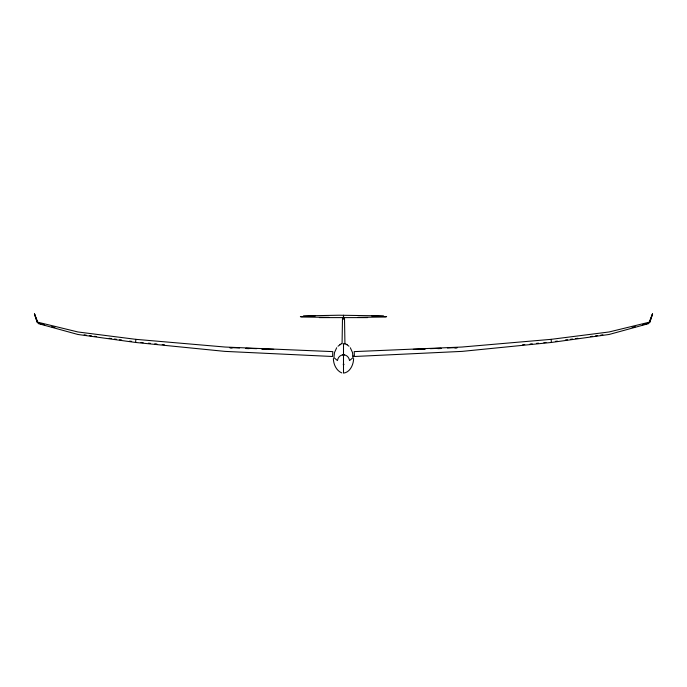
<?xml version="1.0" encoding="UTF-8"?>
<svg xmlns="http://www.w3.org/2000/svg" width="687" height="687" viewBox="0 0 687 687"><rect width="100%" height="100%" fill="white"/><g stroke="black" fill="none" stroke-linecap="round" stroke-linejoin="round"><path stroke-width="1.03" d="M342.976 319.369L343.002 317.265M342.066 343.826L342.495 317.755M350.318 347.742L352.5 352.543L353.084 357.592L349.554 360.563C348.275 352.929 338.725 352.929 337.446 360.563L333.916 357.592L334.5 352.543L336.682 347.742M135.674 342.47L135.82 339.335L77.966 331.976L38.309 322.332L38.249 323.577L77.854 334.466L135.674 342.47L224.804 351.375L332.577 356.493L332.817 351.615L225.01 347.029L135.82 339.335M353.616 358.502C353.556 364.479 350.164 372.423 343.5 373.11L343.5 343.586L347.133 344.462M649.868 322.332L652.487 313.89L649.232 322.109M649.644 322.255L652.598 313.968M301.962 317.016L300.408 316.587L315.299 315.943M371.701 315.943L386.592 316.587L385.038 317.016M338.013 346.214L340.22 344.685M339.867 344.462L341.671 343.715M342.495 317.978L343.311 317.291L344.505 317.978M632.126 327.527L635.235 326.711M642.5 324.788L648.726 323.148M342.495 354.861L344.505 354.861M555.379 341.387L557.38 341.113M565.392 340.005L567.393 339.73M570.485 339.309L572.572 339.017M575.706 338.588L577.793 338.296M590.331 336.57L592.417 336.287M595.552 335.857L597.638 335.565M600.773 335.136L602.86 334.844M551.326 342.47L609.146 334.466L648.751 323.577L648.691 322.332L609.034 331.976L551.18 339.335L461.99 347.029L354.183 351.615L354.423 356.493L462.196 351.375L551.326 342.47L551.18 339.335M522.652 344.728L524.774 344.522M530.081 344.007L532.202 343.801M536.444 343.388L538.574 343.182M543.872 342.667L546.002 342.461M384.419 317.033L357.781 317.36M413.282 349.357L425.021 348.884M430.354 348.67L441.028 348.232M447.426 347.974L457.035 347.588M420.753 349.348L425.021 349.176M437.825 348.653L441.028 348.524M454.897 347.966L457.035 347.871M303.508 315.891L339.017 315.221L383.492 315.891M367.631 317.609L319.369 317.609M300.408 316.587L301.962 316.587M385.038 316.587L386.592 316.587M329.219 317.36L302.581 317.033M229.965 347.588L239.574 347.974M245.972 348.232L256.646 348.67M261.979 348.884L273.718 349.357M229.965 347.871L232.103 347.966M245.972 348.524L249.175 348.653M261.979 349.176L266.247 349.348M140.998 342.461L143.128 342.667M148.426 343.182L150.556 343.388M154.798 343.801L156.919 344.007M162.226 344.522L164.348 344.728M84.14 334.844L86.227 335.136M89.362 335.565L91.448 335.857M94.583 336.287L96.669 336.57M109.207 338.296L111.294 338.588M114.428 339.017L116.515 339.309M119.607 339.73L121.608 340.005M129.62 341.113L131.621 341.387M38.274 323.148L44.5 324.788M51.765 326.711L54.874 327.527M346.78 344.685L348.987 346.214M341.783 372.912C336.312 370.662 333.401 364.187 333.384 358.502M34.402 313.968L37.356 322.255M37.768 322.109L34.513 313.89L37.132 322.332M353.109 356.459L353.084 355.806M344.505 317.755L344.934 343.826M343.998 317.257L344.024 319.386M343.5 315.221L343.5 317.265M343.792 364.514C343.071 366.97 343.285 361.68 343.792 364.514"/></g></svg>
